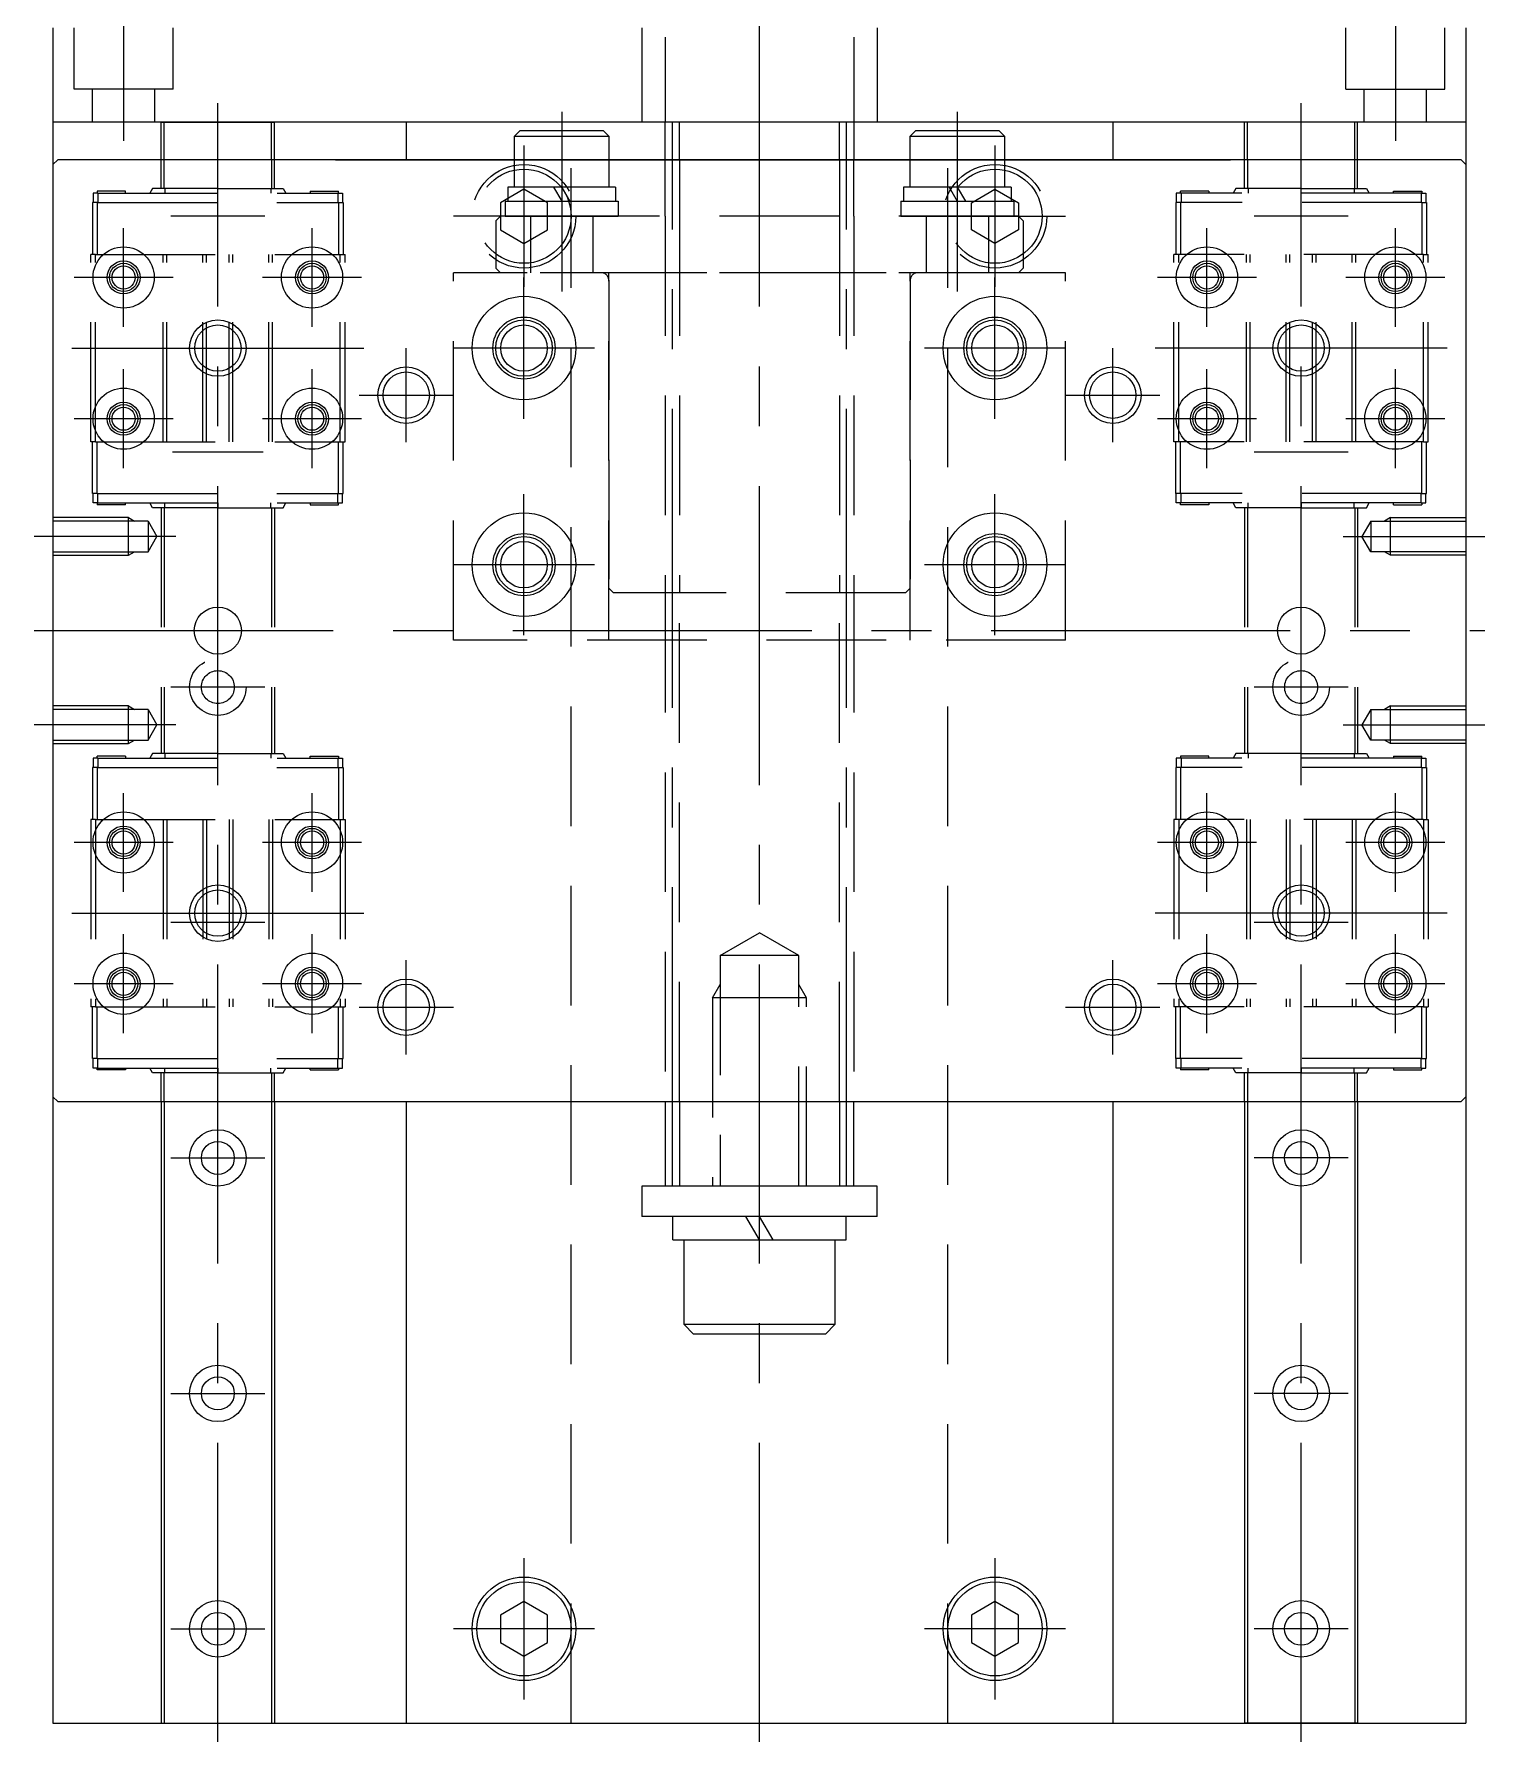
# Model space of a CAD drawing. Extents: x -165 to 405, y -413 to 138.
# Drawn here: x 189.8 to 343.8, y -397.5 to -216.2 of the extents above; entities that cross this region are included whole.
import ezdxf

# ---------------------------------------------------------------- set-up
doc = ezdxf.new("R2010")
doc.units = 0
doc.linetypes.add('CENTER', pattern=[50.8, 31.75, -6.35, 6.35, -6.35])
doc.linetypes.add('DASHED', pattern=[19.05, 12.7, -6.35])
doc.layers.get('0').update_dxf_attribs({"linetype": 'CONTINUOUS'})
doc.layers.add('CENTER', color=1, linetype='CENTER')

msp = doc.modelspace()

# ---------------------------------------------------------------- linework, layer by layer
at = {"color": 7, "linetype": 'CONTINUOUS'}
for p, q in [((191.75, -215.5), (191.75, -395.5)), ((341.75, -215.5), (341.75, -395.5)), ((341.75, -225.5), (191.75, -225.5)), ((203.25, -225.5), (215.25, -225.5)), ((203.25, -229.5), (203.25, -225.5)), ((203.55, -229.5), (203.55, -225.5)), ((214.95, -229.5), (214.95, -225.5)), ((215.25, -229.5), (215.25, -225.5)), ((229.25, -225.5), (229.25, -229.5)), ((240.75, -227), (241.35, -226.4)), ((241.35, -226.4), (250.15, -226.4)), ((250.15, -226.4), (250.75, -227)), ((256.75, -229.5), (256.75, -225.5)), ((258.25, -229.5), (258.25, -225.5)), ((275.25, -229.5), (275.25, -225.5)), ((276.75, -225.5), (276.75, -229.5)), ((282.75, -227), (283.35, -226.4)), ((283.35, -226.4), (292.15, -226.4)), ((292.15, -226.4), (292.75, -227)), ((304.25, -225.5), (304.25, -229.5)), ((330.25, -225.5), (318.25, -225.5)), ((318.25, -229.5), (318.25, -225.5)), ((318.55, -229.5), (318.55, -225.5)), ((329.95, -229.5), (329.95, -225.5)), ((330.25, -229.5), (330.25, -225.5)), ((240.75, -227), (250.75, -227)), ((240.75, -229.5), (240.75, -227)), ((250.75, -227), (250.75, -229.5)), ((282.75, -227), (292.75, -227)), ((282.75, -229.5), (282.75, -227)), ((292.75, -227), (292.75, -229.5)), ((192.25, -229.5), (191.75, -230)), ((192.25, -229.5), (191.75, -230)), ((191.75, -230), (191.75, -329)), ((191.75, -230), (191.75, -329)), ((341.25, -229.5), (192.25, -229.5)), ((341.25, -229.5), (192.25, -229.5)), ((221.75, -229.5), (216.75, -229.5)), ((221.75, -229.5), (311.75, -229.5)), ((311.75, -229.5), (316.75, -229.5)), ((341.25, -229.5), (341.75, -230)), ((341.25, -229.5), (341.75, -230)), ((341.75, -230), (341.75, -329)), ((341.75, -230), (341.75, -329)), ((192.25, -329.5), (191.75, -329)), ((192.25, -329.5), (191.75, -329)), ((192.25, -329.5), (341.25, -329.5)), ((192.25, -329.5), (341.25, -329.5)), ((203.25, -329.5), (203.25, -395.5)), ((203.55, -329.5), (203.55, -395.5)), ((214.95, -329.5), (214.95, -395.5)), ((215.25, -329.5), (215.25, -395.5)), ((221.75, -329.5), (259.75, -329.5)), ((229.25, -329.5), (229.25, -395.5)), ((255.75, -329.5), (277.75, -329.5)), ((256.75, -329.5), (256.75, -338.5)), ((258.25, -329.5), (258.25, -338.5)), ((259.75, -329.5), (273.75, -329.5)), ((273.75, -329.5), (311.75, -329.5)), ((275.25, -329.5), (275.25, -338.5)), ((276.75, -338.5), (276.75, -329.5)), ((304.25, -329.5), (304.25, -395.5)), ((318.25, -329.5), (318.25, -395.5)), ((318.55, -329.5), (318.55, -395.5)), ((329.95, -329.5), (329.95, -395.5)), ((330.25, -329.5), (330.25, -395.5)), ((341.25, -329.5), (341.75, -329)), ((341.25, -329.5), (341.75, -329)), ((279.25, -338.5), (254.25, -338.5)), ((254.25, -338.5), (254.25, -341.7)), ((276.75, -338.5), (256.75, -338.5)), ((279.25, -341.7), (279.25, -338.5)), ((279.25, -341.7), (254.25, -341.7)), ((275.95, -341.7), (257.55, -341.7)), ((257.55, -344.2), (257.55, -341.7)), ((266.75, -344.2), (265.31, -341.7)), ((268.19, -344.2), (266.75, -341.7)), ((275.95, -344.2), (275.95, -341.7)), ((257.55, -344.2), (275.95, -344.2)), ((258.75, -353.2), (258.75, -344.2)), ((274.75, -344.2), (274.75, -353.2)), ((274.75, -353.2), (258.75, -353.2)), ((259.75, -354.2), (258.75, -353.2)), ((274.75, -353.2), (273.75, -354.2)), ((273.75, -354.2), (259.75, -354.2)), ((241.75, -382.61), (239.25, -384.06)), ((244.25, -384.06), (241.75, -382.61)), ((291.75, -382.61), (289.25, -384.06)), ((294.25, -384.06), (291.75, -382.61)), ((239.25, -384.06), (239.25, -386.94)), ((244.25, -386.94), (244.25, -384.06)), ((289.25, -384.06), (289.25, -386.94)), ((294.25, -386.94), (294.25, -384.06)), ((239.25, -386.94), (241.75, -388.39)), ((241.75, -388.39), (244.25, -386.94)), ((289.25, -386.94), (291.75, -388.39)), ((291.75, -388.39), (294.25, -386.94)), ((191.75, -395.5), (341.75, -395.5)), ((203.25, -395.5), (215.25, -395.5)), ((330.25, -395.5), (318.25, -395.5))]:
    msp.add_line(p, q, dxfattribs=at)
at = {"color": 3, "linetype": 'DASHED'}
for p, q in [((194, -222), (194, -215.5)), ((204.5, -222), (204.5, -215.5)), ((254.25, -215.5), (254.25, -225.5)), ((279.25, -215.5), (279.25, -225.5)), ((329, -222), (329, -215.5)), ((339.5, -222), (339.5, -215.5)), ((256.75, -216.5), (256.75, -225.5)), ((276.75, -216.5), (276.75, -225.5)), ((204.5, -222), (194, -222)), ((195.95, -225.5), (195.95, -222)), ((202.55, -225.5), (202.55, -222)), ((329, -222), (339.5, -222)), ((330.95, -225.5), (330.95, -222)), ((337.55, -225.5), (337.55, -222)), ((246.75, -395.5), (246.75, -225.5)), ((286.75, -395.5), (286.75, -225.5)), ((203.25, -232.55), (203.25, -229.5)), ((203.55, -232.55), (203.55, -229.5)), ((214.95, -229.5), (214.95, -232.55)), ((215.25, -232.55), (215.25, -229.5)), ((240.75, -232.4), (240.75, -229.5)), ((250.75, -229.5), (250.75, -232.4)), ((256.75, -235.5), (256.75, -229.5)), ((256.75, -235.5), (256.75, -229.5)), ((258.25, -229.5), (258.25, -235.5)), ((258.25, -229.5), (258.25, -235.5)), ((275.25, -229.5), (275.25, -235.5)), ((275.25, -229.5), (275.25, -235.5)), ((276.75, -235.5), (276.75, -229.5)), ((276.75, -235.5), (276.75, -229.5)), ((282.75, -232.4), (282.75, -229.5)), ((292.75, -229.5), (292.75, -232.4)), ((318.25, -232.55), (318.25, -229.5)), ((318.55, -229.5), (318.55, -232.55)), ((329.95, -232.55), (329.95, -229.5)), ((330.25, -232.55), (330.25, -229.5)), ((196.5, -233.05), (196, -233.05)), ((196, -233.05), (196, -234.05)), ((199.45, -232.85), (196.45, -232.85)), ((196.45, -232.85), (196.45, -233.05)), ((196.5, -233.05), (222, -233.05)), ((196.5, -233.05), (196.5, -234.05)), ((199.45, -233.05), (199.45, -232.85)), ((202.32, -232.55), (202.02, -233.05)), ((203.62, -232.55), (202.32, -232.55)), ((209.25, -232.55), (203.62, -232.55)), ((203.62, -232.55), (203.62, -233.05)), ((209.25, -232.55), (214.88, -232.55)), ((209.25, -233.05), (209.25, -232.55)), ((214.88, -232.55), (216.18, -232.55)), ((214.88, -232.55), (214.88, -233.05)), ((216.18, -232.55), (216.48, -233.05)), ((219.05, -232.85), (219.05, -233.05)), ((219.05, -232.85), (222.05, -232.85)), ((222, -233.05), (222.5, -233.05)), ((222, -233.05), (222, -234.05)), ((222.05, -233.05), (222.05, -232.85)), ((222.5, -233.05), (222.5, -234.05)), ((241.75, -232.61), (239.25, -234.06)), ((239.75, -233.9), (239.75, -235.5)), ((239.75, -233.9), (251.75, -233.9)), ((251.45, -232.4), (240.05, -232.4)), ((240.05, -232.4), (240.05, -233.9)), ((244.25, -234.06), (241.75, -232.61)), ((244.88, -232.4), (245.75, -233.9)), ((245.75, -232.4), (246.62, -233.9)), ((251.45, -232.4), (251.45, -233.9)), ((251.75, -233.9), (251.75, -235.5)), ((281.75, -233.9), (281.75, -235.5)), ((281.75, -233.9), (293.75, -233.9)), ((293.45, -232.4), (282.05, -232.4)), ((282.05, -232.4), (282.05, -233.9)), ((286.88, -232.4), (287.75, -233.9)), ((287.75, -232.4), (288.62, -233.9)), ((289.25, -234.06), (291.75, -232.61)), ((291.75, -232.61), (294.25, -234.06)), ((293.45, -232.4), (293.45, -233.9)), ((293.75, -233.9), (293.75, -235.5)), ((311, -233.05), (311, -234.05)), ((311.5, -233.05), (311, -233.05)), ((314.45, -232.85), (311.45, -232.85)), ((311.45, -233.05), (311.45, -232.85)), ((337, -233.05), (311.5, -233.05)), ((311.5, -233.05), (311.5, -234.05)), ((314.45, -232.85), (314.45, -233.05)), ((317.32, -232.55), (317.02, -233.05)), ((318.62, -232.55), (317.32, -232.55)), ((324.25, -232.55), (318.62, -232.55)), ((318.62, -232.55), (318.62, -233.05)), ((324.25, -232.55), (329.88, -232.55)), ((324.25, -233.05), (324.25, -232.55)), ((329.88, -232.55), (331.18, -232.55)), ((329.88, -232.55), (329.88, -233.05)), ((331.18, -232.55), (331.48, -233.05)), ((334.05, -233.05), (334.05, -232.85)), ((334.05, -232.85), (337.05, -232.85)), ((337, -233.05), (337.5, -233.05)), ((337, -233.05), (337, -234.05)), ((337.05, -232.85), (337.05, -233.05)), ((337.5, -233.05), (337.5, -234.05)), ((195.95, -234.05), (195.95, -239.55)), ((196.45, -234.05), (195.95, -234.05)), ((196.45, -234.05), (222.05, -234.05)), ((196.45, -234.05), (196.45, -239.55)), ((222.05, -234.05), (222.05, -239.55)), ((222.05, -234.05), (222.55, -234.05)), ((222.55, -234.05), (222.55, -239.55)), ((238.75, -236), (239.25, -235.5)), ((239.25, -234.06), (239.25, -236.94)), ((294.25, -235.5), (239.25, -235.5)), ((239.75, -235.5), (251.75, -235.5)), ((242.45, -235.5), (242.45, -241.5)), ((244.25, -236.94), (244.25, -234.06)), ((249.05, -235.5), (249.05, -241.5)), ((256.75, -235.5), (256.75, -275.5)), ((256.75, -235.5), (256.75, -275.5)), ((258.25, -235.5), (258.25, -275.5)), ((258.25, -235.5), (258.25, -275.5)), ((275.25, -235.5), (275.25, -275.5)), ((275.25, -235.5), (275.25, -275.5)), ((276.75, -235.5), (276.75, -275.5)), ((276.75, -235.5), (276.75, -275.5)), ((281.75, -235.5), (293.75, -235.5)), ((284.45, -235.5), (284.45, -241.5)), ((289.25, -236.94), (289.25, -234.06)), ((291.05, -235.5), (291.05, -241.5)), ((294.25, -234.06), (294.25, -236.94)), ((294.75, -236), (294.25, -235.5)), ((310.95, -234.05), (310.95, -239.55)), ((311.45, -234.05), (310.95, -234.05)), ((311.45, -234.05), (311.45, -239.55)), ((337.05, -234.05), (311.45, -234.05)), ((337.05, -234.05), (337.05, -239.55)), ((337.05, -234.05), (337.55, -234.05)), ((337.55, -234.05), (337.55, -239.55)), ((238.75, -236), (238.75, -241)), ((239.25, -236.94), (241.75, -238.39)), ((241.75, -238.39), (244.25, -236.94)), ((291.75, -238.39), (289.25, -236.94)), ((294.25, -236.94), (291.75, -238.39)), ((294.75, -236), (294.75, -241)), ((195.75, -259.45), (195.75, -239.55)), ((196.25, -239.55), (195.75, -239.55)), ((196.25, -239.55), (222.25, -239.55)), ((196.25, -259.45), (196.25, -239.55)), ((203.45, -259.45), (203.45, -239.55)), ((203.85, -259.45), (203.85, -239.55)), ((207.65, -259.45), (207.65, -239.55)), ((208.05, -259.45), (208.05, -239.55)), ((210.45, -259.45), (210.45, -239.55)), ((210.85, -259.45), (210.85, -239.55)), ((214.65, -259.45), (214.65, -239.55)), ((215.05, -259.45), (215.05, -239.55)), ((222.25, -259.45), (222.25, -239.55)), ((222.25, -239.55), (222.75, -239.55)), ((222.75, -259.45), (222.75, -239.55)), ((238.75, -241), (239.25, -241.5)), ((294.75, -241), (294.25, -241.5)), ((310.75, -259.45), (310.75, -239.55)), ((311.25, -239.55), (310.75, -239.55)), ((337.25, -239.55), (311.25, -239.55)), ((311.25, -259.45), (311.25, -239.55)), ((318.45, -259.45), (318.45, -239.55)), ((318.85, -259.45), (318.85, -239.55)), ((322.65, -259.45), (322.65, -239.55)), ((323.05, -259.45), (323.05, -239.55)), ((325.45, -259.45), (325.45, -239.55)), ((325.85, -259.45), (325.85, -239.55)), ((329.65, -259.45), (329.65, -239.55)), ((330.05, -259.45), (330.05, -239.55)), ((337.25, -259.45), (337.25, -239.55)), ((337.25, -239.55), (337.75, -239.55)), ((337.75, -259.45), (337.75, -239.55)), ((299.25, -241.5), (234.25, -241.5)), ((234.25, -280.5), (234.25, -241.5)), ((294.25, -241.5), (239.25, -241.5)), ((250.75, -280.5), (250.75, -241.5)), ((250.75, -242.3), (250.75, -275)), ((282.75, -280.5), (282.75, -241.5)), ((282.75, -242.3), (282.75, -275)), ((299.25, -280.5), (299.25, -241.5)), ((196.25, -259.45), (195.75, -259.45)), ((195.95, -264.95), (195.95, -259.45)), ((196.25, -259.45), (222.25, -259.45)), ((196.45, -264.95), (196.45, -259.45)), ((222.05, -264.95), (222.05, -259.45)), ((222.25, -259.45), (222.75, -259.45)), ((222.55, -264.95), (222.55, -259.45)), ((311.25, -259.45), (310.75, -259.45)), ((310.95, -264.95), (310.95, -259.45)), ((337.25, -259.45), (311.25, -259.45)), ((311.45, -264.95), (311.45, -259.45)), ((337.05, -264.95), (337.05, -259.45)), ((337.25, -259.45), (337.75, -259.45)), ((337.55, -264.95), (337.55, -259.45)), ((196.45, -264.95), (195.95, -264.95)), ((196, -265.95), (196, -264.95)), ((196.5, -265.95), (196, -265.95)), ((196.45, -264.95), (222.05, -264.95)), ((196.45, -265.95), (196.45, -266.15)), ((199.45, -266.15), (196.45, -266.15)), ((196.5, -265.95), (196.5, -264.95)), ((196.5, -265.95), (222, -265.95)), ((199.45, -266.15), (199.45, -265.95)), ((202.32, -266.45), (202.02, -265.95)), ((203.62, -266.45), (202.32, -266.45)), ((203.25, -266.45), (203.25, -292.55)), ((203.55, -266.45), (203.55, -292.55)), ((203.62, -266.45), (203.62, -265.95)), ((209.25, -266.45), (203.62, -266.45)), ((209.25, -265.95), (209.25, -266.45)), ((209.25, -266.45), (214.88, -266.45)), ((214.88, -266.45), (214.88, -265.95)), ((214.88, -266.45), (216.18, -266.45)), ((214.95, -266.45), (214.95, -292.55)), ((215.25, -266.45), (215.25, -292.55)), ((216.18, -266.45), (216.48, -265.95)), ((219.05, -265.95), (219.05, -266.15)), ((219.05, -266.15), (222.05, -266.15)), ((222, -265.95), (222, -264.95)), ((222, -265.95), (222.5, -265.95)), ((222.05, -264.95), (222.55, -264.95)), ((222.05, -266.15), (222.05, -265.95)), ((222.5, -265.95), (222.5, -264.95)), ((311.45, -264.95), (310.95, -264.95)), ((311, -265.95), (311, -264.95)), ((311.5, -265.95), (311, -265.95)), ((337.05, -264.95), (311.45, -264.95)), ((311.45, -266.15), (311.45, -265.95)), ((314.45, -266.15), (311.45, -266.15)), ((311.5, -265.95), (311.5, -264.95)), ((337, -265.95), (311.5, -265.95)), ((314.45, -265.95), (314.45, -266.15)), ((317.32, -266.45), (317.02, -265.95)), ((318.62, -266.45), (317.32, -266.45)), ((318.25, -266.45), (318.25, -292.55)), ((318.55, -266.45), (318.55, -292.55)), ((318.62, -266.45), (318.62, -265.95)), ((324.25, -266.45), (318.62, -266.45)), ((324.25, -265.95), (324.25, -266.45)), ((324.25, -266.45), (329.88, -266.45)), ((329.88, -266.45), (329.88, -265.95)), ((329.88, -266.45), (331.18, -266.45)), ((329.95, -266.45), (329.95, -292.55)), ((330.25, -266.45), (330.25, -292.55)), ((331.18, -266.45), (331.48, -265.95)), ((334.05, -266.15), (334.05, -265.95)), ((334.05, -266.15), (337.05, -266.15)), ((337, -265.95), (337, -264.95)), ((337, -265.95), (337.5, -265.95)), ((337.05, -264.95), (337.55, -264.95)), ((337.05, -265.95), (337.05, -266.15)), ((337.5, -265.95), (337.5, -264.95)), ((199.75, -267.5), (191.75, -267.5)), ((201.85, -267.88), (191.75, -267.88)), ((199.75, -271.5), (199.75, -267.5)), ((199.75, -267.5), (200.41, -267.88)), ((201.85, -267.88), (201.85, -271.12)), ((201.85, -267.88), (202.79, -269.5)), ((331.65, -267.88), (330.71, -269.5)), ((331.65, -267.88), (341.75, -267.88)), ((331.65, -267.88), (331.65, -271.12)), ((333.75, -267.5), (333.09, -267.88)), ((333.75, -267.5), (341.75, -267.5)), ((333.75, -271.5), (333.75, -267.5)), ((201.85, -271.12), (202.79, -269.5)), ((331.65, -271.12), (330.71, -269.5)), ((191.75, -271.12), (201.85, -271.12)), ((191.75, -271.5), (199.75, -271.5)), ((199.75, -271.5), (200.41, -271.12)), ((341.75, -271.12), (331.65, -271.12)), ((333.75, -271.5), (333.09, -271.12)), ((341.75, -271.5), (333.75, -271.5)), ((251.25, -275.5), (250.75, -275)), ((282.25, -275.5), (251.25, -275.5)), ((256.75, -275.5), (256.75, -329.5)), ((258.25, -329.5), (258.25, -275.5)), ((275.25, -329.5), (275.25, -275.5)), ((276.75, -275.5), (276.75, -329.5)), ((282.75, -275), (282.25, -275.5)), ((299.25, -280.5), (234.25, -280.5)), ((199.75, -287.5), (191.75, -287.5)), ((201.85, -287.88), (191.75, -287.88)), ((199.75, -291.5), (199.75, -287.5)), ((199.75, -287.5), (200.41, -287.88)), ((201.85, -287.88), (201.85, -291.12)), ((201.85, -287.88), (202.79, -289.5)), ((331.65, -287.88), (330.71, -289.5)), ((331.65, -287.88), (341.75, -287.88)), ((331.65, -287.88), (331.65, -291.12)), ((333.75, -287.5), (333.09, -287.88)), ((333.75, -287.5), (341.75, -287.5)), ((333.75, -291.5), (333.75, -287.5)), ((201.85, -291.12), (202.79, -289.5)), ((331.65, -291.12), (330.71, -289.5)), ((191.75, -291.12), (201.85, -291.12)), ((191.75, -291.5), (199.75, -291.5)), ((199.75, -291.5), (200.41, -291.12)), ((341.75, -291.12), (331.65, -291.12)), ((333.75, -291.5), (333.09, -291.12)), ((341.75, -291.5), (333.75, -291.5)), ((196.5, -293.05), (196, -293.05)), ((196, -293.05), (196, -294.05)), ((199.45, -292.85), (196.45, -292.85)), ((196.45, -293.05), (196.45, -292.85)), ((196.5, -293.05), (222, -293.05)), ((196.5, -293.05), (196.5, -294.05)), ((199.45, -292.85), (199.45, -293.05)), ((202.32, -292.55), (202.02, -293.05)), ((203.62, -292.55), (202.32, -292.55)), ((209.25, -292.55), (203.62, -292.55)), ((203.62, -292.55), (203.62, -293.05)), ((209.25, -292.55), (214.88, -292.55)), ((209.25, -293.05), (209.25, -292.55)), ((214.88, -292.55), (214.88, -293.05)), ((214.88, -292.55), (216.18, -292.55)), ((216.18, -292.55), (216.48, -293.05)), ((219.05, -293.05), (219.05, -292.85)), ((219.05, -292.85), (222.05, -292.85)), ((222, -293.05), (222.5, -293.05)), ((222, -293.05), (222, -294.05)), ((222.05, -292.85), (222.05, -293.05)), ((222.5, -293.05), (222.5, -294.05)), ((311.5, -293.05), (311, -293.05)), ((311, -293.05), (311, -294.05)), ((314.45, -292.85), (311.45, -292.85)), ((311.45, -292.85), (311.45, -293.05)), ((337, -293.05), (311.5, -293.05)), ((311.5, -293.05), (311.5, -294.05)), ((314.45, -293.05), (314.45, -292.85)), ((317.32, -292.55), (317.02, -293.05)), ((318.62, -292.55), (317.32, -292.55)), ((318.62, -292.55), (318.62, -293.05)), ((324.25, -292.55), (318.62, -292.55)), ((324.25, -292.55), (329.88, -292.55)), ((324.25, -293.05), (324.25, -292.55)), ((329.88, -292.55), (331.18, -292.55)), ((329.88, -292.55), (329.88, -293.05)), ((331.18, -292.55), (331.48, -293.05)), ((334.05, -292.85), (334.05, -293.05)), ((334.05, -292.85), (337.05, -292.85)), ((337, -293.05), (337.5, -293.05)), ((337, -293.05), (337, -294.05)), ((337.05, -293.05), (337.05, -292.85)), ((337.5, -293.05), (337.5, -294.05)), ((195.95, -294.05), (195.95, -299.55)), ((196.45, -294.05), (195.95, -294.05)), ((196.45, -294.05), (222.05, -294.05)), ((196.45, -294.05), (196.45, -299.55)), ((222.05, -294.05), (222.05, -299.55)), ((222.05, -294.05), (222.55, -294.05)), ((222.55, -294.05), (222.55, -299.55)), ((310.95, -294.05), (310.95, -299.55)), ((311.45, -294.05), (310.95, -294.05)), ((337.05, -294.05), (311.45, -294.05)), ((311.45, -294.05), (311.45, -299.55)), ((337.05, -294.05), (337.05, -299.55)), ((337.05, -294.05), (337.55, -294.05)), ((337.55, -294.05), (337.55, -299.55)), ((195.75, -299.55), (195.75, -319.45)), ((196.25, -299.55), (195.75, -299.55)), ((196.25, -299.55), (222.25, -299.55)), ((196.25, -299.55), (196.25, -319.45)), ((203.45, -299.55), (203.45, -319.45)), ((203.85, -299.55), (203.85, -319.45)), ((207.65, -299.55), (207.65, -319.45)), ((208.05, -299.55), (208.05, -319.45)), ((210.45, -299.55), (210.45, -319.45)), ((210.85, -299.55), (210.85, -319.45)), ((214.65, -299.55), (214.65, -319.45)), ((215.05, -299.55), (215.05, -319.45)), ((222.25, -299.55), (222.25, -319.45)), ((222.25, -299.55), (222.75, -299.55)), ((222.75, -299.55), (222.75, -319.45)), ((310.75, -299.55), (310.75, -319.45)), ((311.25, -299.55), (310.75, -299.55)), ((337.25, -299.55), (311.25, -299.55)), ((311.25, -299.55), (311.25, -319.45)), ((318.45, -299.55), (318.45, -319.45)), ((318.85, -299.55), (318.85, -319.45)), ((322.65, -299.55), (322.65, -319.45)), ((323.05, -299.55), (323.05, -319.45)), ((325.45, -299.55), (325.45, -319.45)), ((325.85, -299.55), (325.85, -319.45)), ((329.65, -299.55), (329.65, -319.45)), ((330.05, -299.55), (330.05, -319.45)), ((337.25, -299.55), (337.25, -319.45)), ((337.25, -299.55), (337.75, -299.55)), ((337.75, -299.55), (337.75, -319.45)), ((262.56, -314), (266.75, -311.58)), ((270.94, -314), (266.75, -311.58)), ((262.56, -314), (262.56, -338.5)), ((270.94, -314), (262.56, -314)), ((270.94, -338.5), (270.94, -314)), ((261.75, -318.5), (262.56, -317.09)), ((271.75, -318.5), (270.94, -317.09)), ((261.75, -318.5), (261.75, -338.5)), ((271.75, -318.5), (261.75, -318.5)), ((271.75, -338.5), (271.75, -318.5)), ((196.25, -319.45), (195.75, -319.45)), ((195.95, -324.95), (195.95, -319.45)), ((196.25, -319.45), (222.25, -319.45)), ((196.45, -324.95), (196.45, -319.45)), ((222.05, -324.95), (222.05, -319.45)), ((222.25, -319.45), (222.75, -319.45)), ((222.55, -324.95), (222.55, -319.45)), ((311.25, -319.45), (310.75, -319.45)), ((310.95, -324.95), (310.95, -319.45)), ((337.25, -319.45), (311.25, -319.45)), ((311.45, -324.95), (311.45, -319.45)), ((337.05, -324.95), (337.05, -319.45)), ((337.25, -319.45), (337.75, -319.45)), ((337.55, -324.95), (337.55, -319.45)), ((196.45, -324.95), (195.95, -324.95)), ((196, -325.95), (196, -324.95)), ((196.5, -325.95), (196, -325.95)), ((196.45, -324.95), (222.05, -324.95)), ((196.45, -326.15), (196.45, -325.95)), ((199.45, -326.15), (196.45, -326.15)), ((196.5, -325.95), (196.5, -324.95)), ((196.5, -325.95), (222, -325.95)), ((199.45, -325.95), (199.45, -326.15)), ((202.32, -326.45), (202.02, -325.95)), ((203.62, -326.45), (203.62, -325.95)), ((209.25, -325.95), (209.25, -326.45)), ((214.88, -326.45), (214.88, -325.95)), ((216.18, -326.45), (216.48, -325.95)), ((219.05, -326.15), (219.05, -325.95)), ((219.05, -326.15), (222.05, -326.15)), ((222, -325.95), (222, -324.95)), ((222, -325.95), (222.5, -325.95)), ((222.05, -324.95), (222.55, -324.95)), ((222.05, -325.95), (222.05, -326.15)), ((222.5, -325.95), (222.5, -324.95)), ((311.45, -324.95), (310.95, -324.95)), ((311, -325.95), (311, -324.95)), ((311.5, -325.95), (311, -325.95)), ((337.05, -324.95), (311.45, -324.95)), ((311.45, -325.95), (311.45, -326.15)), ((314.45, -326.15), (311.45, -326.15)), ((311.5, -325.95), (311.5, -324.95)), ((337, -325.95), (311.5, -325.95)), ((314.45, -326.15), (314.45, -325.95)), ((317.32, -326.45), (317.02, -325.95)), ((318.62, -326.45), (318.62, -325.95)), ((324.25, -325.95), (324.25, -326.45)), ((329.88, -326.45), (329.88, -325.95)), ((331.18, -326.45), (331.48, -325.95)), ((334.05, -325.95), (334.05, -326.15)), ((334.05, -326.15), (337.05, -326.15)), ((337, -325.95), (337, -324.95)), ((337, -325.95), (337.5, -325.95)), ((337.05, -324.95), (337.55, -324.95)), ((337.05, -326.15), (337.05, -325.95)), ((337.5, -325.95), (337.5, -324.95)), ((203.62, -326.45), (202.32, -326.45)), ((203.25, -329.5), (203.25, -326.45)), ((203.55, -329.5), (203.55, -326.45)), ((209.25, -326.45), (203.62, -326.45)), ((209.25, -326.45), (214.88, -326.45)), ((214.88, -326.45), (216.18, -326.45)), ((214.95, -326.45), (214.95, -329.5)), ((215.25, -329.5), (215.25, -326.45)), ((318.62, -326.45), (317.32, -326.45)), ((318.25, -329.5), (318.25, -326.45)), ((318.55, -326.45), (318.55, -329.5)), ((324.25, -326.45), (318.62, -326.45)), ((324.25, -326.45), (329.88, -326.45)), ((329.88, -326.45), (331.18, -326.45)), ((329.95, -329.5), (329.95, -326.45)), ((330.25, -329.5), (330.25, -326.45))]:
    msp.add_line(p, q, dxfattribs=at)
for centre, radius in [((241.75, -235.5), 5.5), ((291.75, -235.5), 5.5), ((241.75, -235.5), 5), ((291.75, -235.5), 5), ((209.25, -285.5), 3), ((324.25, -285.5), 3), ((209.25, -285.5), 1.75), ((324.25, -285.5), 1.75)]:
    msp.add_circle(centre, radius, dxfattribs=at)
at = {"color": 7, "linetype": 'CONTINUOUS'}
for centre, radius in [((199.25, -242), 3.25), ((219.25, -242), 3.25), ((314.25, -242), 3.25), ((334.25, -242), 3.25), ((199.25, -242), 1.75), ((199.25, -242), 1.23), ((219.25, -242), 1.75), ((219.25, -242), 1.23), ((314.25, -242), 1.75), ((314.25, -242), 1.23), ((334.25, -242), 1.75), ((334.25, -242), 1.23), ((241.75, -249.5), 5.5), ((291.75, -249.5), 5.5), ((241.75, -249.5), 3.3), ((291.75, -249.5), 3.3), ((209.25, -249.5), 2.46), ((241.75, -249.5), 2.46), ((291.75, -249.5), 2.46), ((324.25, -249.5), 2.46), ((229.25, -254.5), 2.46), ((304.25, -254.5), 2.46), ((199.25, -257), 3.25), ((219.25, -257), 3.25), ((314.25, -257), 3.25), ((334.25, -257), 3.25), ((199.25, -257), 1.75), ((219.25, -257), 1.75), ((314.25, -257), 1.75), ((334.25, -257), 1.75), ((199.25, -257), 1.23), ((219.25, -257), 1.23), ((314.25, -257), 1.23), ((334.25, -257), 1.23), ((241.75, -272.5), 5.5), ((291.75, -272.5), 5.5), ((241.75, -272.5), 3.3), ((241.75, -272.5), 2.46), ((291.75, -272.5), 3.3), ((291.75, -272.5), 2.46), ((209.25, -279.5), 2.5), ((324.25, -279.5), 2.5), ((199.25, -302), 3.25), ((219.25, -302), 3.25), ((314.25, -302), 3.25), ((334.25, -302), 3.25), ((199.25, -302), 1.75), ((199.25, -302), 1.23), ((219.25, -302), 1.75), ((219.25, -302), 1.23), ((314.25, -302), 1.75), ((314.25, -302), 1.23), ((334.25, -302), 1.75), ((334.25, -302), 1.23), ((209.25, -309.5), 2.46), ((324.25, -309.5), 2.46), ((199.25, -317), 3.25), ((199.25, -317), 1.75), ((219.25, -317), 3.25), ((219.25, -317), 1.75), ((314.25, -317), 3.25), ((314.25, -317), 1.75), ((334.25, -317), 3.25), ((334.25, -317), 1.75), ((199.25, -317), 1.23), ((219.25, -317), 1.23), ((229.25, -319.5), 2.46), ((304.25, -319.5), 2.46), ((314.25, -317), 1.23), ((334.25, -317), 1.23), ((209.25, -335.5), 3), ((324.25, -335.5), 3), ((209.25, -335.5), 1.75), ((324.25, -335.5), 1.75), ((209.25, -360.5), 3), ((209.25, -360.5), 1.75), ((324.25, -360.5), 3), ((324.25, -360.5), 1.75), ((241.75, -385.5), 5.5), ((241.75, -385.5), 5), ((291.75, -385.5), 5.5), ((291.75, -385.5), 5), ((209.25, -385.5), 3), ((324.25, -385.5), 3), ((209.25, -385.5), 1.75), ((324.25, -385.5), 1.75)]:
    msp.add_circle(centre, radius, dxfattribs=at)
at = {"color": 3, "linetype": 'CONTINUOUS'}
for centre, radius in [((199.25, -242), 1.5), ((219.25, -242), 1.5), ((314.25, -242), 1.5), ((334.25, -242), 1.5), ((209.25, -249.5), 3), ((241.75, -249.5), 3), ((291.75, -249.5), 3), ((324.25, -249.5), 3), ((229.25, -254.5), 3), ((304.25, -254.5), 3), ((199.25, -257), 1.5), ((219.25, -257), 1.5), ((314.25, -257), 1.5), ((334.25, -257), 1.5), ((241.75, -272.5), 3), ((291.75, -272.5), 3), ((199.25, -302), 1.5), ((219.25, -302), 1.5), ((314.25, -302), 1.5), ((334.25, -302), 1.5), ((209.25, -309.5), 3), ((324.25, -309.5), 3), ((199.25, -317), 1.5), ((219.25, -317), 1.5), ((314.25, -317), 1.5), ((334.25, -317), 1.5), ((229.25, -319.5), 3), ((304.25, -319.5), 3)]:
    msp.add_circle(centre, radius, dxfattribs=at)
at = {"color": 3, "linetype": 'DASHED'}
for centre, start, end in [((249.95, -242.3), 0, 90), ((283.55, -242.3), 90, 180)]:
    msp.add_arc(centre, 0.8, start, end, dxfattribs=at)
at = {"layer": 'CENTER', "color": 1, "linetype": 'CENTER'}
for p, q in [((266.75, -397.5), (266.75, -169.7)), ((199.25, -213.5), (199.25, -227.5)), ((334.25, -213.5), (334.25, -227.5)), ((209.25, -397.5), (209.25, -223.5)), ((245.75, -224.4), (245.75, -243.5)), ((287.75, -224.4), (287.75, -243.5)), ((324.25, -397.5), (324.25, -223.5)), ((257.5, -338.5), (257.5, -225.5)), ((276, -338.5), (276, -225.5)), ((241.75, -228), (241.75, -243)), ((291.75, -228), (291.75, -243)), ((214.25, -235.5), (204.25, -235.5)), ((249.25, -235.5), (234.25, -235.5)), ((284.25, -235.5), (299.25, -235.5)), ((329.25, -235.5), (319.25, -235.5)), ((199.25, -247.25), (199.25, -236.75)), ((219.25, -247.25), (219.25, -236.75)), ((314.25, -247.25), (314.25, -236.75)), ((334.25, -247.25), (334.25, -236.75)), ((204.5, -242), (194, -242)), ((224.5, -242), (214, -242)), ((241.75, -257), (241.75, -242)), ((291.75, -257), (291.75, -242)), ((319.5, -242), (309, -242)), ((339.5, -242), (329, -242)), ((193.75, -249.5), (224.75, -249.5)), ((229.25, -259.5), (229.25, -249.5)), ((249.25, -249.5), (234.25, -249.5)), ((299.25, -249.5), (284.25, -249.5)), ((304.25, -259.5), (304.25, -249.5)), ((339.75, -249.5), (308.75, -249.5)), ((199.25, -262.25), (199.25, -251.75)), ((219.25, -262.25), (219.25, -251.75)), ((314.25, -262.25), (314.25, -251.75)), ((334.25, -262.25), (334.25, -251.75)), ((224.25, -254.5), (234.25, -254.5)), ((299.25, -254.5), (309.25, -254.5)), ((204.5, -257), (194, -257)), ((224.5, -257), (214, -257)), ((319.5, -257), (309, -257)), ((339.5, -257), (329, -257)), ((204.45, -260.5), (214.05, -260.5)), ((319.25, -260.5), (329.25, -260.5)), ((241.75, -280), (241.75, -265)), ((291.75, -280), (291.75, -265)), ((204.79, -269.5), (189.75, -269.5)), ((328.71, -269.5), (343.75, -269.5)), ((249.25, -272.5), (234.25, -272.5)), ((299.25, -272.5), (284.25, -272.5)), ((189.75, -279.5), (343.75, -279.5)), ((214.25, -285.5), (204.25, -285.5)), ((329.25, -285.5), (319.25, -285.5)), ((204.79, -289.5), (189.75, -289.5)), ((328.71, -289.5), (343.75, -289.5)), ((199.25, -307.25), (199.25, -296.75)), ((219.25, -307.25), (219.25, -296.75)), ((314.25, -307.25), (314.25, -296.75)), ((334.25, -307.25), (334.25, -296.75)), ((204.5, -302), (194, -302)), ((224.5, -302), (214, -302)), ((319.5, -302), (309, -302)), ((339.5, -302), (329, -302)), ((193.75, -309.5), (224.75, -309.5)), ((339.75, -309.5), (308.75, -309.5)), ((199.25, -322.25), (199.25, -311.75)), ((214.25, -310.5), (204.25, -310.5)), ((219.25, -322.25), (219.25, -311.75)), ((314.25, -322.25), (314.25, -311.75)), ((329.25, -310.5), (319.25, -310.5)), ((334.25, -322.25), (334.25, -311.75)), ((229.25, -324.5), (229.25, -314.5)), ((304.25, -324.5), (304.25, -314.5)), ((204.5, -317), (194, -317)), ((224.5, -317), (214, -317)), ((319.5, -317), (309, -317)), ((339.5, -317), (329, -317)), ((224.25, -319.5), (234.25, -319.5)), ((299.25, -319.5), (309.25, -319.5)), ((204.25, -335.5), (214.25, -335.5)), ((329.25, -335.5), (319.25, -335.5)), ((204.25, -360.5), (214.25, -360.5)), ((329.25, -360.5), (319.25, -360.5)), ((241.75, -378), (241.75, -393)), ((291.75, -378), (291.75, -393)), ((204.25, -385.5), (214.25, -385.5)), ((249.25, -385.5), (234.25, -385.5)), ((299.25, -385.5), (284.25, -385.5)), ((329.25, -385.5), (319.25, -385.5))]:
    msp.add_line(p, q, dxfattribs=at)

doc.saveas('drawing.dxf')
